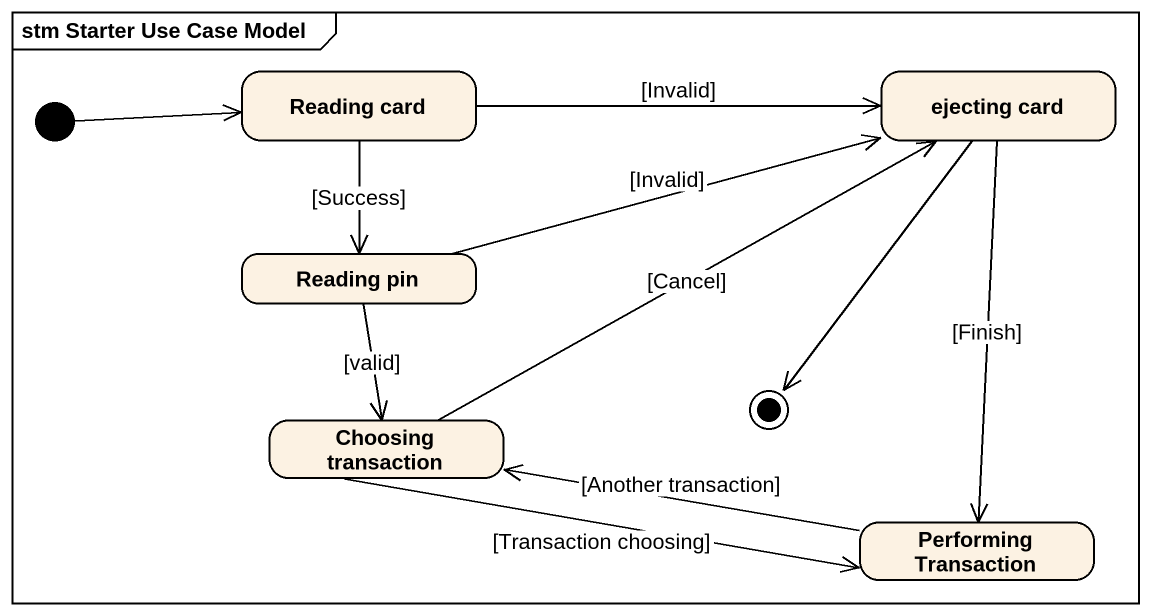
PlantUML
@startuml
mainframe stm Starter Use Case Model
hide empty description
state "Reading card" as Reading_card
state "ejecting card" as ejecting_card
state "Reading pin" as Reading_pin
state "Choosing transaction" as Choosing_transaction
state "Performing Transaction" as Performing_Transaction
[*] -right-> Reading_card
Reading_card -right-> ejecting_card : [Invalid]
Reading_card --> Reading_pin : [Success]
ejecting_card --> Performing_Transaction : [Finish]
Reading_pin -right-> ejecting_card : [Invalid]
Reading_pin --> Choosing_transaction : [valid]
Choosing_transaction -right-> ejecting_card : [Cancel]
Choosing_transaction -right-> Performing_Transaction : [Transaction choosing]
Performing_Transaction -left-> Choosing_transaction : [Another transaction]
ejecting_card --> [*]
@enduml
